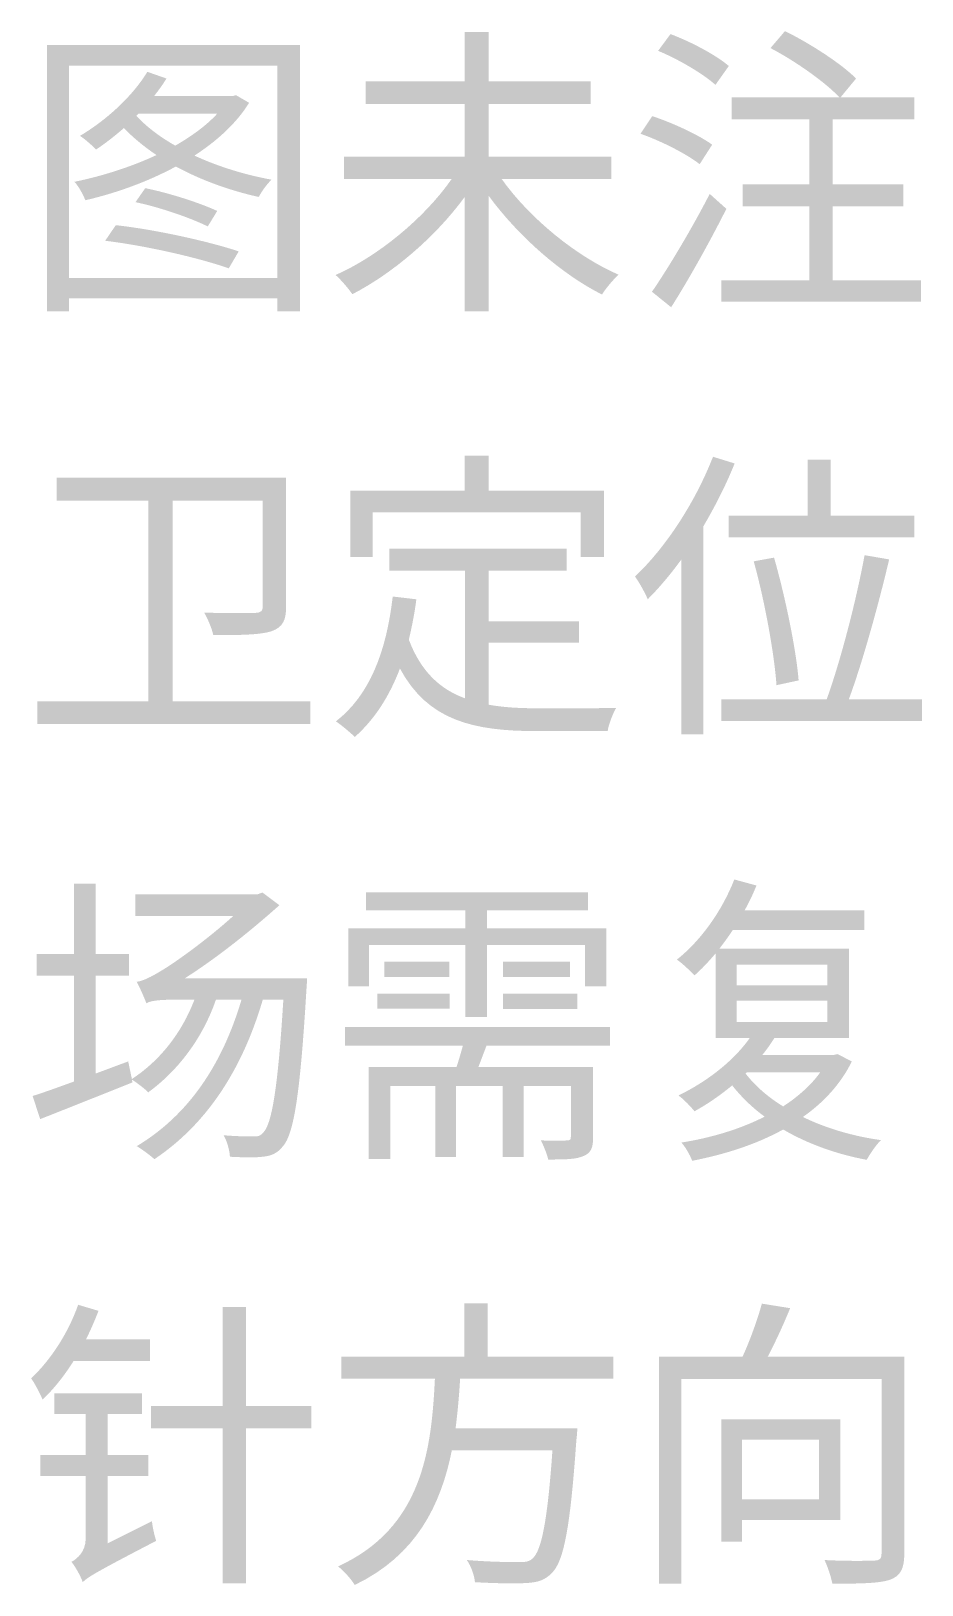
# Model space of a CAD drawing. Header units: millimetres. Extents: x -4600 to 229000, y -4300 to 19460.
# Drawn here: x 18878 to 19718, y 8971 to 10436 of the extents above; entities that cross this region are included whole.
import ezdxf

# ---------------------------------------------------------------- set-up
doc = ezdxf.new("R2010")
doc.units = ezdxf.units.MM
doc.header["$LTSCALE"] = 100
doc.layers.add('A-NOTE', color=7, linetype='Continuous', lineweight=18)

# ---------------------------------------------------------------- blocks, each defined once
blk = doc.blocks.new('A01_SHEET')
at = {"layer": 'A-NOTE'}
h = blk.add_hatch(color=256, dxfattribs=at)
edge = h.paths.add_edge_path()
edge.add_line((19286.7, 10435.4), (19286.7, 10388.7))
edge.add_line((19286.7, 10388.7), (19193.3, 10388.7))
edge.add_line((19193.3, 10388.7), (19193.3, 10367.5))
edge.add_line((19193.3, 10367.5), (19286.7, 10367.5))
edge.add_line((19286.7, 10367.5), (19286.7, 10317.9))
edge.add_line((19286.7, 10317.9), (19172.9, 10317.9))
edge.add_line((19172.9, 10317.9), (19172.9, 10296.7))
edge.add_line((19172.9, 10296.7), (19274.4, 10296.7))
edge.add_spline(control_points=[(19274.4, 10296.7), (19248.6, 10259.7), (19205, 10223.9), (19164.9, 10206.2)], knot_values=[0, 0, 0, 0, 1, 1, 1, 1], degree=3, periodic=0)
edge.add_spline(control_points=[(19164.9, 10206.2), (19169.8, 10201.9), (19176.9, 10193.6), (19180.7, 10188.1)], knot_values=[0, 0, 0, 0, 1, 1, 1, 1], degree=3, periodic=0)
edge.add_spline(control_points=[(19180.7, 10188.1), (19218.5, 10207.6), (19258.9, 10241.7), (19286.7, 10279.8)], knot_values=[0, 0, 0, 0, 1, 1, 1, 1], degree=3, periodic=0)
edge.add_line((19286.7, 10279.8), (19286.7, 10172.1))
edge.add_line((19286.7, 10172.1), (19309.3, 10172.1))
edge.add_line((19309.3, 10172.1), (19309.3, 10280.9))
edge.add_spline(control_points=[(19309.3, 10280.9), (19337.4, 10242.6), (19378.1, 10207), (19416.2, 10187.8)], knot_values=[0, 0, 0, 0, 1, 1, 1, 1], degree=3, periodic=0)
edge.add_spline(control_points=[(19416.2, 10187.8), (19419.9, 10193.6), (19427.1, 10202.2), (19431.9, 10206.5)], knot_values=[0, 0, 0, 0, 1, 1, 1, 1], degree=3, periodic=0)
edge.add_spline(control_points=[(19431.9, 10206.5), (19391.8, 10223.9), (19348, 10259.7), (19321.6, 10296.7)], knot_values=[0, 0, 0, 0, 1, 1, 1, 1], degree=3, periodic=0)
edge.add_line((19321.6, 10296.7), (19425, 10296.7))
edge.add_line((19425, 10296.7), (19425, 10317.9))
edge.add_line((19425, 10317.9), (19309.3, 10317.9))
edge.add_line((19309.3, 10317.9), (19309.3, 10367.5))
edge.add_line((19309.3, 10367.5), (19405.6, 10367.5))
edge.add_line((19405.6, 10367.5), (19405.6, 10388.7))
edge.add_line((19405.6, 10388.7), (19309.3, 10388.7))
edge.add_line((19309.3, 10388.7), (19309.3, 10435.4))
edge.add_line((19309.3, 10435.4), (19286.7, 10435.4))
h = blk.add_hatch(color=256, dxfattribs=at)
edge = h.paths.add_edge_path()
edge.add_spline(control_points=[(19469.2, 10417.6), (19488.6, 10409.6), (19511.9, 10395.8), (19523.3, 10385.5)], knot_values=[0, 0, 0, 0, 1, 1, 1, 1], degree=3, periodic=0)
edge.add_line((19523.3, 10385.5), (19535.9, 10403.3))
edge.add_spline(control_points=[(19535.9, 10403.3), (19523.9, 10413.6), (19500.1, 10426.2), (19480.9, 10433.4)], knot_values=[0, 0, 0, 0, 1, 1, 1, 1], degree=3, periodic=0)
edge.add_line((19480.9, 10433.4), (19469.2, 10417.6))
h = blk.add_hatch(color=256, dxfattribs=at)
edge = h.paths.add_edge_path()
edge.add_line((19538.5, 10373.8), (19538.5, 10353.1))
edge.add_line((19538.5, 10353.1), (19611.8, 10353.1))
edge.add_line((19611.8, 10353.1), (19611.8, 10291.8))
edge.add_line((19611.8, 10291.8), (19549.1, 10291.8))
edge.add_line((19549.1, 10291.8), (19549.1, 10270.9))
edge.add_line((19549.1, 10270.9), (19611.8, 10270.9))
edge.add_line((19611.8, 10270.9), (19611.8, 10201.3))
edge.add_line((19611.8, 10201.3), (19528.8, 10201.3))
edge.add_line((19528.8, 10201.3), (19528.8, 10181))
edge.add_line((19528.8, 10181), (19717.3, 10181))
edge.add_line((19717.3, 10181), (19717.3, 10201.3))
edge.add_line((19717.3, 10201.3), (19633.9, 10201.3))
edge.add_line((19633.9, 10201.3), (19633.9, 10270.9))
edge.add_line((19633.9, 10270.9), (19700.7, 10270.9))
edge.add_line((19700.7, 10270.9), (19700.7, 10291.8))
edge.add_line((19700.7, 10291.8), (19633.9, 10291.8))
edge.add_line((19633.9, 10291.8), (19633.9, 10353.1))
edge.add_line((19633.9, 10353.1), (19711, 10353.1))
edge.add_line((19711, 10353.1), (19711, 10373.8))
edge.add_line((19711, 10373.8), (19641.4, 10373.8))
edge.add_line((19641.4, 10373.8), (19656, 10391.5))
edge.add_spline(control_points=[(19656, 10391.5), (19641.9, 10405.6), (19612.7, 10424.5), (19588.9, 10436.2)], knot_values=[0, 0, 0, 0, 1, 1, 1, 1], degree=3, periodic=0)
edge.add_line((19588.9, 10436.2), (19575.2, 10420.2))
edge.add_spline(control_points=[(19575.2, 10420.2), (19598.7, 10407.9), (19626.5, 10388.4), (19640.2, 10373.8)], knot_values=[0, 0, 0, 0, 1, 1, 1, 1], degree=3, periodic=0)
edge.add_line((19640.2, 10373.8), (19538.5, 10373.8))
h = blk.add_hatch(color=256, dxfattribs=at)
h.paths.add_polyline_path([(18892.7, 10423), (18892.7, 10172.1), (18913.4, 10172.1), (18913.4, 10184.1), (19109.9, 10184.1), (19109.9, 10172.1), (19131.4, 10172.1), (19131.4, 10423), (18892.7, 10423)])
h.paths.add_polyline_path([(18913.4, 10203.3), (18913.4, 10403.6), (19109.9, 10403.6), (19109.9, 10203.3), (18913.4, 10203.3)], flags=0)
edge = h.paths.add_edge_path(flags=0)
edge.add_spline(control_points=[(18987.3, 10397.8), (18973, 10374.3), (18948.3, 10352), (18923.7, 10337.4)], knot_values=[0, 0, 0, 0, 1, 1, 1, 1], degree=3, periodic=0)
edge.add_spline(control_points=[(18923.7, 10337.4), (18928.3, 10334.5), (18935.7, 10327.9), (18938.9, 10324.5)], knot_values=[0, 0, 0, 0, 1, 1, 1, 1], degree=3, periodic=0)
edge.add_spline(control_points=[(18938.9, 10324.5), (18947.5, 10330.2), (18956.3, 10337.1), (18965.2, 10344.8)], knot_values=[0, 0, 0, 0, 1, 1, 1, 1], degree=3, periodic=0)
edge.add_spline(control_points=[(18965.2, 10344.8), (18973.8, 10335.7), (18984.4, 10327.1), (18995.9, 10319.3)], knot_values=[0, 0, 0, 0, 1, 1, 1, 1], degree=3, periodic=0)
edge.add_spline(control_points=[(18995.9, 10319.3), (18971.5, 10307.9), (18944, 10299.3), (18918.5, 10294.1)], knot_values=[0, 0, 0, 0, 1, 1, 1, 1], degree=3, periodic=0)
edge.add_spline(control_points=[(18918.5, 10294.1), (18922.3, 10290.1), (18926.8, 10281.8), (18928.8, 10276.7)], knot_values=[0, 0, 0, 0, 1, 1, 1, 1], degree=3, periodic=0)
edge.add_spline(control_points=[(18928.8, 10276.7), (18956.9, 10283.2), (18987, 10293.8), (19014.2, 10308.5)], knot_values=[0, 0, 0, 0, 1, 1, 1, 1], degree=3, periodic=0)
edge.add_spline(control_points=[(19014.2, 10308.5), (19038, 10295.6), (19065.2, 10285.8), (19092.4, 10279.8)], knot_values=[0, 0, 0, 0, 1, 1, 1, 1], degree=3, periodic=0)
edge.add_spline(control_points=[(19092.4, 10279.8), (19095, 10285), (19100.5, 10292.4), (19104.5, 10296.1)], knot_values=[0, 0, 0, 0, 1, 1, 1, 1], degree=3, periodic=0)
edge.add_spline(control_points=[(19104.5, 10296.1), (19079.2, 10300.7), (19054, 10308.5), (19031.7, 10318.8)], knot_values=[0, 0, 0, 0, 1, 1, 1, 1], degree=3, periodic=0)
edge.add_spline(control_points=[(19031.7, 10318.8), (19053.2, 10332.8), (19071.2, 10349.1), (19083.3, 10368.6)], knot_values=[0, 0, 0, 0, 1, 1, 1, 1], degree=3, periodic=0)
edge.add_line((19083.3, 10368.6), (19070.9, 10375.8))
edge.add_line((19070.9, 10375.8), (19067.8, 10374.9))
edge.add_line((19067.8, 10374.9), (18993.6, 10374.9))
edge.add_spline(control_points=[(18993.6, 10374.9), (18997.9, 10380.4), (19001.9, 10385.8), (19005.3, 10391.5)], knot_values=[0, 0, 0, 0, 1, 1, 1, 1], degree=3, periodic=0)
edge.add_line((19005.3, 10391.5), (18987.3, 10397.8))
edge = h.paths.add_edge_path(flags=0)
edge.add_line((18977, 10356.3), (18979, 10358.3))
edge.add_line((18979, 10358.3), (19053.2, 10358.3))
edge.add_spline(control_points=[(19053.2, 10358.3), (19042.9, 10347.1), (19029.1, 10337.1), (19013.6, 10328.2)], knot_values=[0, 0, 0, 0, 1, 1, 1, 1], degree=3, periodic=0)
edge.add_spline(control_points=[(19013.6, 10328.2), (18999, 10336.5), (18986.4, 10346), (18977, 10356.3)], knot_values=[0, 0, 0, 0, 1, 1, 1, 1], degree=3, periodic=0)
edge = h.paths.add_edge_path(flags=0)
edge.add_spline(control_points=[(18947.5, 10238.5), (18987, 10233.7), (19036.6, 10222.2), (19064.1, 10212.5)], knot_values=[0, 0, 0, 0, 1, 1, 1, 1], degree=3, periodic=0)
edge.add_line((19064.1, 10212.5), (19073.5, 10228.5))
edge.add_spline(control_points=[(19073.5, 10228.5), (19045.7, 10237.7), (18996.2, 10248.9), (18957.5, 10253.2)], knot_values=[0, 0, 0, 0, 1, 1, 1, 1], degree=3, periodic=0)
edge.add_line((18957.5, 10253.2), (18947.5, 10238.5))
edge = h.paths.add_edge_path(flags=0)
edge.add_spline(control_points=[(18976.1, 10274.9), (18999, 10270.1), (19028.3, 10260), (19044.3, 10252)], knot_values=[0, 0, 0, 0, 1, 1, 1, 1], degree=3, periodic=0)
edge.add_line((19044.3, 10252), (19053.2, 10266.6))
edge.add_spline(control_points=[(19053.2, 10266.6), (19037.1, 10274.1), (19008.2, 10283.5), (18985.3, 10288.1)], knot_values=[0, 0, 0, 0, 1, 1, 1, 1], degree=3, periodic=0)
edge.add_line((18985.3, 10288.1), (18976.1, 10274.9))
h = blk.add_hatch(color=256, dxfattribs=at)
edge = h.paths.add_edge_path()
edge.add_spline(control_points=[(19452.6, 10339.4), (19472.3, 10332.5), (19496.4, 10320.2), (19508.4, 10310.7)], knot_values=[0, 0, 0, 0, 1, 1, 1, 1], degree=3, periodic=0)
edge.add_line((19508.4, 10310.7), (19520.2, 10329.1))
edge.add_spline(control_points=[(19520.2, 10329.1), (19507.8, 10338.2), (19482.9, 10349.7), (19463.7, 10356)], knot_values=[0, 0, 0, 0, 1, 1, 1, 1], degree=3, periodic=0)
edge.add_line((19463.7, 10356), (19452.6, 10339.4))
h = blk.add_hatch(color=256, dxfattribs=at)
edge = h.paths.add_edge_path()
edge.add_line((19463.4, 10190.4), (19481.5, 10175.8))
edge.add_spline(control_points=[(19481.5, 10175.8), (19498.4, 10202.4), (19518.4, 10238.3), (19533.6, 10268.6)], knot_values=[0, 0, 0, 0, 1, 1, 1, 1], degree=3, periodic=0)
edge.add_line((19533.6, 10268.6), (19517.9, 10282.7))
edge.add_spline(control_points=[(19517.9, 10282.7), (19501.3, 10250.3), (19478.6, 10212.5), (19463.4, 10190.4)], knot_values=[0, 0, 0, 0, 1, 1, 1, 1], degree=3, periodic=0)
for points in [[(19178.7, 10002.7), (19178.7, 9940.3), (19199.9, 9940.3), (19199.9, 9982.4), (19396.1, 9982.4), (19396.1, 9940.3), (19418.2, 9940.3), (19418.2, 10002.7), (19309.3, 10002.7), (19309.3, 10035.7), (19286.7, 10035.7), (19286.7, 10002.7), (19178.7, 10002.7)], [(19535.9, 9979.2), (19535.9, 9958.9), (19711, 9958.9), (19711, 9979.2), (19631.9, 9979.2), (19631.9, 10032.2), (19610.4, 10032.2), (19610.4, 9979.2), (19535.9, 9979.2)], [(19058.3, 9233.1), (19058.3, 9139.7), (18990.7, 9139.7), (18990.7, 9118.5), (19058.3, 9118.5), (19058.3, 8972.4), (19080.4, 8972.4), (19080.4, 9118.5), (19142, 9118.5), (19142, 9139.7), (19080.4, 9139.7), (19080.4, 9233.1), (19058.3, 9233.1)]]:
    blk.add_hatch(color=256, dxfattribs=at).paths.add_polyline_path(points)
h = blk.add_hatch(color=256, dxfattribs=at)
edge = h.paths.add_edge_path()
edge.add_spline(control_points=[(19521, 10034.8), (19504.1, 9991.5), (19476.3, 9949.1), (19447.4, 9921.9)], knot_values=[0, 0, 0, 0, 1, 1, 1, 1], degree=3, periodic=0)
edge.add_spline(control_points=[(19447.4, 9921.9), (19451.1, 9916.8), (19457.4, 9905.6), (19459.4, 9900.4)], knot_values=[0, 0, 0, 0, 1, 1, 1, 1], degree=3, periodic=0)
edge.add_spline(control_points=[(19459.4, 9900.4), (19470.3, 9911.3), (19480.9, 9923.9), (19491.2, 9938)], knot_values=[0, 0, 0, 0, 1, 1, 1, 1], degree=3, periodic=0)
edge.add_line((19491.2, 9938), (19491.2, 9772.9))
edge.add_line((19491.2, 9772.9), (19511.9, 9772.9))
edge.add_line((19511.9, 9772.9), (19511.9, 9969.2))
edge.add_spline(control_points=[(19511.9, 9969.2), (19523, 9988.1), (19533.3, 10008.2), (19541.4, 10028.5)], knot_values=[0, 0, 0, 0, 1, 1, 1, 1], degree=3, periodic=0)
edge.add_line((19541.4, 10028.5), (19521, 10034.8))
h = blk.add_hatch(color=256, dxfattribs=at)
edge = h.paths.add_edge_path()
edge.add_line((18901.6, 10015), (18901.6, 9993.3))
edge.add_line((18901.6, 9993.3), (18988.1, 9993.3))
edge.add_line((18988.1, 9993.3), (18988.1, 9804.2))
edge.add_line((18988.1, 9804.2), (18883.6, 9804.2))
edge.add_line((18883.6, 9804.2), (18883.6, 9782.7))
edge.add_line((18883.6, 9782.7), (19141.1, 9782.7))
edge.add_line((19141.1, 9782.7), (19141.1, 9804.2))
edge.add_line((19141.1, 9804.2), (19011.1, 9804.2))
edge.add_line((19011.1, 9804.2), (19011.1, 9993.3))
edge.add_line((19011.1, 9993.3), (19096.2, 9993.3))
edge.add_line((19096.2, 9993.3), (19096.2, 9893.8))
edge.add_spline(control_points=[(19096.2, 9893.8), (19096.2, 9889.3), (19094.7, 9887.8), (19089, 9887.5), (19083, 9887.3), (19062.9, 9887.3), (19040.9, 9887.8)], knot_values=[0, 0, 0, 0, 1, 1, 1, 2, 2, 2, 2], degree=3, periodic=0)
edge.add_spline(control_points=[(19040.9, 9887.8), (19044.3, 9882.1), (19048.3, 9872.6), (19049.5, 9866.6)], knot_values=[0, 0, 0, 0, 1, 1, 1, 1], degree=3, periodic=0)
edge.add_spline(control_points=[(19049.5, 9866.6), (19075.8, 9866.6), (19093.9, 9866.9), (19104.5, 9870.3)], knot_values=[0, 0, 0, 0, 1, 1, 1, 1], degree=3, periodic=0)
edge.add_spline(control_points=[(19104.5, 9870.3), (19115.1, 9874.1), (19118.2, 9880.7), (19118.2, 9893.3)], knot_values=[0, 0, 0, 0, 1, 1, 1, 1], degree=3, periodic=0)
edge.add_line((19118.2, 9893.3), (19118.2, 10015))
edge.add_line((19118.2, 10015), (18901.6, 10015))
h = blk.add_hatch(color=256, dxfattribs=at)
edge = h.paths.add_edge_path()
edge.add_spline(control_points=[(19218.8, 9903), (19212.8, 9850.9), (19197, 9809.9), (19165.2, 9785.3)], knot_values=[0, 0, 0, 0, 1, 1, 1, 1], degree=3, periodic=0)
edge.add_spline(control_points=[(19165.2, 9785.3), (19170.4, 9781.8), (19179.2, 9774.4), (19183, 9770.6)], knot_values=[0, 0, 0, 0, 1, 1, 1, 1], degree=3, periodic=0)
edge.add_spline(control_points=[(19183, 9770.6), (19201.6, 9787), (19215.6, 9808.8), (19225.6, 9835.1)], knot_values=[0, 0, 0, 0, 1, 1, 1, 1], degree=3, periodic=0)
edge.add_spline(control_points=[(19225.6, 9835.1), (19252, 9786.1), (19294.7, 9776.1), (19354.6, 9776.1)], knot_values=[0, 0, 0, 0, 1, 1, 1, 1], degree=3, periodic=0)
edge.add_line((19354.6, 9776.1), (19421.6, 9776.1))
edge.add_spline(control_points=[(19421.6, 9776.1), (19422.5, 9782.4), (19426.5, 9792.7), (19429.6, 9797.9)], knot_values=[0, 0, 0, 0, 1, 1, 1, 1], degree=3, periodic=0)
edge.add_spline(control_points=[(19429.6, 9797.9), (19415.6, 9797.6), (19366.3, 9797.6), (19355.7, 9797.6), (19339.1, 9797.6), (19323.3, 9798.4), (19309.3, 9801)], knot_values=[0, 0, 0, 0, 1, 1, 1, 2, 2, 2, 2], degree=3, periodic=0)
edge.add_line((19309.3, 9801), (19309.3, 9859.5))
edge.add_line((19309.3, 9859.5), (19394.7, 9859.5))
edge.add_line((19394.7, 9859.5), (19394.7, 9879.5))
edge.add_line((19394.7, 9879.5), (19309.3, 9879.5))
edge.add_line((19309.3, 9879.5), (19309.3, 9927.4))
edge.add_line((19309.3, 9927.4), (19382.9, 9927.4))
edge.add_line((19382.9, 9927.4), (19382.9, 9948))
edge.add_line((19382.9, 9948), (19215.6, 9948))
edge.add_line((19215.6, 9948), (19215.6, 9927.4))
edge.add_line((19215.6, 9927.4), (19287, 9927.4))
edge.add_line((19287, 9927.4), (19287, 9807))
edge.add_spline(control_points=[(19287, 9807), (19263.5, 9815.6), (19245.4, 9832.2), (19234, 9862.3)], knot_values=[0, 0, 0, 0, 1, 1, 1, 1], degree=3, periodic=0)
edge.add_spline(control_points=[(19234, 9862.3), (19236.8, 9874.1), (19239.4, 9887), (19241.1, 9900.4)], knot_values=[0, 0, 0, 0, 1, 1, 1, 1], degree=3, periodic=0)
edge.add_line((19241.1, 9900.4), (19218.8, 9903))
h = blk.add_hatch(color=256, dxfattribs=at)
edge = h.paths.add_edge_path()
edge.add_line((19528.8, 9805.9), (19528.8, 9785.5))
edge.add_line((19528.8, 9785.5), (19718.1, 9785.5))
edge.add_line((19718.1, 9785.5), (19718.1, 9805.9))
edge.add_line((19718.1, 9805.9), (19649.1, 9805.9))
edge.add_spline(control_points=[(19649.1, 9805.9), (19662.3, 9841.7), (19677.2, 9895.6), (19687.2, 9938)], knot_values=[0, 0, 0, 0, 1, 1, 1, 1], degree=3, periodic=0)
edge.add_line((19687.2, 9938), (19664, 9942))
edge.add_spline(control_points=[(19664, 9942), (19656.5, 9900.7), (19641.4, 9842.3), (19628.2, 9805.9)], knot_values=[0, 0, 0, 0, 1, 1, 1, 1], degree=3, periodic=0)
edge.add_line((19628.2, 9805.9), (19528.8, 9805.9))
edge = h.paths.add_edge_path(flags=0)
edge.add_spline(control_points=[(19559.4, 9936.2), (19570, 9898.1), (19578.9, 9848.3), (19580.9, 9819.4)], knot_values=[0, 0, 0, 0, 1, 1, 1, 1], degree=3, periodic=0)
edge.add_line((19580.9, 9819.4), (19601.8, 9823.9))
edge.add_spline(control_points=[(19601.8, 9823.9), (19599.5, 9852.3), (19589.5, 9901.6), (19578.6, 9939.7)], knot_values=[0, 0, 0, 0, 1, 1, 1, 1], degree=3, periodic=0)
edge.add_line((19578.6, 9939.7), (19559.4, 9936.2))
h = blk.add_hatch(color=256, dxfattribs=at)
edge = h.paths.add_edge_path()
edge.add_spline(control_points=[(18986.4, 9519.3), (18989, 9521.6), (18998.2, 9522.8), (19011.4, 9522.8)], knot_values=[0, 0, 0, 0, 1, 1, 1, 1], degree=3, periodic=0)
edge.add_line((19011.4, 9522.8), (19031.7, 9522.8))
edge.add_spline(control_points=[(19031.7, 9522.8), (19019.7, 9491.3), (18999, 9465.2), (18972.7, 9448)], knot_values=[0, 0, 0, 0, 1, 1, 1, 1], degree=3, periodic=0)
edge.add_line((18972.7, 9448), (18969.2, 9464.6))
edge.add_line((18969.2, 9464.6), (18938.6, 9453.2))
edge.add_line((18938.6, 9453.2), (18938.6, 9545.4))
edge.add_line((18938.6, 9545.4), (18970.1, 9545.4))
edge.add_line((18970.1, 9545.4), (18970.1, 9565.8))
edge.add_line((18970.1, 9565.8), (18938.6, 9565.8))
edge.add_line((18938.6, 9565.8), (18938.6, 9632.2))
edge.add_line((18938.6, 9632.2), (18918.2, 9632.2))
edge.add_line((18918.2, 9632.2), (18918.2, 9565.8))
edge.add_line((18918.2, 9565.8), (18883, 9565.8))
edge.add_line((18883, 9565.8), (18883, 9545.4))
edge.add_line((18883, 9545.4), (18918.2, 9545.4))
edge.add_line((18918.2, 9545.4), (18918.2, 9445.7))
edge.add_spline(control_points=[(18918.2, 9445.7), (18903.3, 9440.3), (18889.9, 9435.4), (18879, 9432)], knot_values=[0, 0, 0, 0, 1, 1, 1, 1], degree=3, periodic=0)
edge.add_line((18879, 9432), (18886.2, 9410.2))
edge.add_spline(control_points=[(18886.2, 9410.2), (18910.8, 9419.9), (18943.2, 9432.8), (18973.2, 9444.8)], knot_values=[0, 0, 0, 0, 1, 1, 1, 1], degree=3, periodic=0)
edge.add_line((18973.2, 9444.8), (18972.7, 9447.4))
edge.add_spline(control_points=[(18972.7, 9447.4), (18977.3, 9444.6), (18985, 9438.8), (18988.1, 9435.4)], knot_values=[0, 0, 0, 0, 1, 1, 1, 1], degree=3, periodic=0)
edge.add_spline(control_points=[(18988.1, 9435.4), (19015.6, 9455.5), (19039.1, 9485.5), (19052, 9522.8)], knot_values=[0, 0, 0, 0, 1, 1, 1, 1], degree=3, periodic=0)
edge.add_line((19052, 9522.8), (19076.1, 9522.8))
edge.add_spline(control_points=[(19076.1, 9522.8), (19058, 9461.5), (19026, 9413.9), (18977.3, 9384.7)], knot_values=[0, 0, 0, 0, 1, 1, 1, 1], degree=3, periodic=0)
edge.add_spline(control_points=[(18977.3, 9384.7), (18982.1, 9381.8), (18990.4, 9375.8), (18993.9, 9372.4)], knot_values=[0, 0, 0, 0, 1, 1, 1, 1], degree=3, periodic=0)
edge.add_spline(control_points=[(18993.9, 9372.4), (19042.3, 9404.7), (19076.4, 9455.5), (19096.2, 9522.8)], knot_values=[0, 0, 0, 0, 1, 1, 1, 1], degree=3, periodic=0)
edge.add_line((19096.2, 9522.8), (19115.6, 9522.8))
edge.add_spline(control_points=[(19115.6, 9522.8), (19110.5, 9438.5), (19104.5, 9405.9), (19097, 9397.9)], knot_values=[0, 0, 0, 0, 1, 1, 1, 1], degree=3, periodic=0)
edge.add_spline(control_points=[(19097, 9397.9), (19094.1, 9394.4), (19091.6, 9393.6), (19087, 9393.9)], knot_values=[0, 0, 0, 0, 1, 1, 1, 1], degree=3, periodic=0)
edge.add_spline(control_points=[(19087, 9393.9), (19081.8, 9393.9), (19070.9, 9393.9), (19059.2, 9395)], knot_values=[0, 0, 0, 0, 1, 1, 1, 1], degree=3, periodic=0)
edge.add_spline(control_points=[(19059.2, 9395), (19062.6, 9389.3), (19064.9, 9380.7), (19065.2, 9374.7)], knot_values=[0, 0, 0, 0, 1, 1, 1, 1], degree=3, periodic=0)
edge.add_spline(control_points=[(19065.2, 9374.7), (19077.2, 9374.1), (19089, 9373.8), (19095.9, 9374.7)], knot_values=[0, 0, 0, 0, 1, 1, 1, 1], degree=3, periodic=0)
edge.add_spline(control_points=[(19095.9, 9374.7), (19104.2, 9375.5), (19109.9, 9377.8), (19115.3, 9384.7)], knot_values=[0, 0, 0, 0, 1, 1, 1, 1], degree=3, periodic=0)
edge.add_spline(control_points=[(19115.3, 9384.7), (19125.4, 9396.4), (19131.4, 9432), (19137.4, 9532.5)], knot_values=[0, 0, 0, 0, 1, 1, 1, 1], degree=3, periodic=0)
edge.add_spline(control_points=[(19137.4, 9532.5), (19137.7, 9535.7), (19138, 9543.1), (19138, 9543.1)], knot_values=[0, 0, 0, 0, 1, 1, 1, 1], degree=3, periodic=0)
edge.add_line((19138, 9543.1), (19022.8, 9543.1))
edge.add_spline(control_points=[(19022.8, 9543.1), (19051.2, 9561.2), (19081.3, 9584.7), (19111.9, 9611.9)], knot_values=[0, 0, 0, 0, 1, 1, 1, 1], degree=3, periodic=0)
edge.add_line((19111.9, 9611.9), (19095.9, 9623.9))
edge.add_line((19095.9, 9623.9), (19091.3, 9622.2))
edge.add_line((19091.3, 9622.2), (18976.1, 9622.2))
edge.add_line((18976.1, 9622.2), (18976.1, 9601.8))
edge.add_line((18976.1, 9601.8), (19068.4, 9601.8))
edge.add_spline(control_points=[(19068.4, 9601.8), (19043.4, 9579.2), (19015.6, 9559.7), (19006.2, 9553.7), (18995, 9546.6), (18984.4, 9540.5), (18977.3, 9539.7)], knot_values=[0, 0, 0, 0, 1, 1, 1, 2, 2, 2, 2], degree=3, periodic=0)
edge.add_spline(control_points=[(18977.3, 9539.7), (18980.1, 9534.2), (18984.7, 9524.2), (18986.4, 9519.3)], knot_values=[0, 0, 0, 0, 1, 1, 1, 1], degree=3, periodic=0)
h = blk.add_hatch(color=256, dxfattribs=at)
edge = h.paths.add_edge_path()
edge.add_spline(control_points=[(19541.1, 9636.2), (19529.6, 9606.7), (19509.6, 9578.6), (19486.9, 9560.6)], knot_values=[0, 0, 0, 0, 1, 1, 1, 1], degree=3, periodic=0)
edge.add_spline(control_points=[(19486.9, 9560.6), (19491.8, 9557.4), (19500.1, 9549.4), (19503.5, 9545.7)], knot_values=[0, 0, 0, 0, 1, 1, 1, 1], degree=3, periodic=0)
edge.add_spline(control_points=[(19503.5, 9545.7), (19510.4, 9551.7), (19517, 9558.9), (19523.6, 9566.6)], knot_values=[0, 0, 0, 0, 1, 1, 1, 1], degree=3, periodic=0)
edge.add_line((19523.6, 9566.6), (19523.6, 9486.7))
edge.add_line((19523.6, 9486.7), (19555.7, 9486.7))
edge.add_spline(control_points=[(19555.7, 9486.7), (19539.9, 9464.3), (19514.4, 9445.1), (19488.4, 9432.5)], knot_values=[0, 0, 0, 0, 1, 1, 1, 1], degree=3, periodic=0)
edge.add_spline(control_points=[(19488.4, 9432.5), (19493.2, 9429.1), (19500.4, 9421.6), (19503.5, 9417.6)], knot_values=[0, 0, 0, 0, 1, 1, 1, 1], degree=3, periodic=0)
edge.add_spline(control_points=[(19503.5, 9417.6), (19515.6, 9424.2), (19527.6, 9432.5), (19539.1, 9442)], knot_values=[0, 0, 0, 0, 1, 1, 1, 1], degree=3, periodic=0)
edge.add_spline(control_points=[(19539.1, 9442), (19547.7, 9431.1), (19558, 9421.1), (19569.7, 9412.5)], knot_values=[0, 0, 0, 0, 1, 1, 1, 1], degree=3, periodic=0)
edge.add_spline(control_points=[(19569.7, 9412.5), (19545.9, 9400.4), (19518.4, 9392.4), (19491.2, 9388.1)], knot_values=[0, 0, 0, 0, 1, 1, 1, 1], degree=3, periodic=0)
edge.add_spline(control_points=[(19491.2, 9388.1), (19495, 9383.8), (19499.5, 9376.1), (19501.3, 9370.9)], knot_values=[0, 0, 0, 0, 1, 1, 1, 1], degree=3, periodic=0)
edge.add_spline(control_points=[(19501.3, 9370.9), (19531.3, 9376.7), (19561.4, 9386.1), (19587.2, 9400.4)], knot_values=[0, 0, 0, 0, 1, 1, 1, 1], degree=3, periodic=0)
edge.add_spline(control_points=[(19587.2, 9400.4), (19610.1, 9387), (19637.1, 9377.2), (19666, 9371.8)], knot_values=[0, 0, 0, 0, 1, 1, 1, 1], degree=3, periodic=0)
edge.add_spline(control_points=[(19666, 9371.8), (19669.1, 9377.2), (19674.6, 9385.8), (19679.5, 9390.4)], knot_values=[0, 0, 0, 0, 1, 1, 1, 1], degree=3, periodic=0)
edge.add_spline(control_points=[(19679.5, 9390.4), (19652.8, 9394.1), (19627.6, 9401.6), (19605.8, 9412.2)], knot_values=[0, 0, 0, 0, 1, 1, 1, 1], degree=3, periodic=0)
edge.add_spline(control_points=[(19605.8, 9412.2), (19625.3, 9425.9), (19641.4, 9443.1), (19652, 9464.6)], knot_values=[0, 0, 0, 0, 1, 1, 1, 1], degree=3, periodic=0)
edge.add_line((19652, 9464.6), (19638.5, 9471.5))
edge.add_line((19638.5, 9471.5), (19634.5, 9470.6))
edge.add_line((19634.5, 9470.6), (19567.4, 9470.6))
edge.add_spline(control_points=[(19567.4, 9470.6), (19571.7, 9475.8), (19575.5, 9481.2), (19578.9, 9486.7)], knot_values=[0, 0, 0, 0, 1, 1, 1, 1], degree=3, periodic=0)
edge.add_line((19578.9, 9486.7), (19649.4, 9486.7))
edge.add_line((19649.4, 9486.7), (19649.4, 9570.9))
edge.add_line((19649.4, 9570.9), (19527, 9570.9))
edge.add_spline(control_points=[(19527, 9570.9), (19531.3, 9576.4), (19535.6, 9582.4), (19539.6, 9588.4)], knot_values=[0, 0, 0, 0, 1, 1, 1, 1], degree=3, periodic=0)
edge.add_line((19539.6, 9588.4), (19663.7, 9588.4))
edge.add_line((19663.7, 9588.4), (19663.7, 9607))
edge.add_line((19663.7, 9607), (19550.8, 9607))
edge.add_spline(control_points=[(19550.8, 9607), (19555.1, 9614.7), (19558.8, 9622.5), (19562, 9630.5)], knot_values=[0, 0, 0, 0, 1, 1, 1, 1], degree=3, periodic=0)
edge.add_line((19562, 9630.5), (19541.1, 9636.2))
edge = h.paths.add_edge_path(flags=0)
edge.add_line((19551.7, 9453.2), (19552.8, 9454.3))
edge.add_line((19552.8, 9454.3), (19622.2, 9454.3))
edge.add_spline(control_points=[(19622.2, 9454.3), (19613.3, 9442), (19601.2, 9431.4), (19587.2, 9422.2)], knot_values=[0, 0, 0, 0, 1, 1, 1, 1], degree=3, periodic=0)
edge.add_spline(control_points=[(19587.2, 9422.2), (19572.6, 9431.1), (19560.6, 9441.7), (19551.7, 9453.2)], knot_values=[0, 0, 0, 0, 1, 1, 1, 1], degree=3, periodic=0)
h.paths.add_polyline_path([(19543.4, 9521.9), (19629, 9521.9), (19629, 9501.9), (19543.4, 9501.9), (19543.4, 9521.9)], flags=0)
h.paths.add_polyline_path([(19543.4, 9555.7), (19629, 9555.7), (19629, 9536.2), (19543.4, 9536.2), (19543.4, 9555.7)], flags=0)
h = blk.add_hatch(color=256, dxfattribs=at)
h.paths.add_polyline_path([(19176.9, 9590.1), (19176.9, 9535.4), (19196.4, 9535.4), (19196.4, 9574.3), (19287.2, 9574.3), (19287.2, 9506.4), (19307.9, 9506.4), (19307.9, 9574.3), (19400.1, 9574.3), (19400.1, 9535.4), (19420.2, 9535.4), (19420.2, 9590.1), (19307.9, 9590.1), (19307.9, 9607), (19403, 9607), (19403, 9624.2), (19193.6, 9624.2), (19193.6, 9607), (19287.2, 9607), (19287.2, 9590.1), (19176.9, 9590.1)])
h.paths.add_polyline_path([(19322.8, 9528.5), (19322.8, 9513.9), (19393, 9513.9), (19393, 9528.5), (19322.8, 9528.5)], flags=0)
h.paths.add_polyline_path([(19204.4, 9528.5), (19204.4, 9514.2), (19272.6, 9514.2), (19272.6, 9528.5), (19204.4, 9528.5)], flags=0)
h.paths.add_polyline_path([(19322.8, 9558.6), (19322.8, 9544.3), (19386.1, 9544.3), (19386.1, 9558.6), (19322.8, 9558.6)], flags=0)
h.paths.add_polyline_path([(19210.8, 9558.6), (19210.8, 9544.3), (19272.3, 9544.3), (19272.3, 9558.6), (19210.8, 9558.6)], flags=0)
h = blk.add_hatch(color=256, dxfattribs=at)
edge = h.paths.add_edge_path()
edge.add_line((19196.1, 9459.2), (19196.1, 9372.7))
edge.add_line((19196.1, 9372.7), (19216.5, 9372.7))
edge.add_line((19216.5, 9372.7), (19216.5, 9441.4))
edge.add_line((19216.5, 9441.4), (19258.9, 9441.4))
edge.add_line((19258.9, 9441.4), (19258.9, 9374.4))
edge.add_line((19258.9, 9374.4), (19278.6, 9374.4))
edge.add_line((19278.6, 9374.4), (19278.6, 9441.4))
edge.add_line((19278.6, 9441.4), (19322.5, 9441.4))
edge.add_line((19322.5, 9441.4), (19322.5, 9374.4))
edge.add_line((19322.5, 9374.4), (19342.3, 9374.4))
edge.add_line((19342.3, 9374.4), (19342.3, 9441.4))
edge.add_line((19342.3, 9441.4), (19386.9, 9441.4))
edge.add_line((19386.9, 9441.4), (19386.9, 9393.9))
edge.add_spline(control_points=[(19386.9, 9393.9), (19386.9, 9391), (19386.4, 9390.1), (19382.9, 9390.1)], knot_values=[0, 0, 0, 0, 1, 1, 1, 1], degree=3, periodic=0)
edge.add_spline(control_points=[(19382.9, 9390.1), (19380.1, 9389.8), (19370.3, 9389.8), (19358.6, 9390.1)], knot_values=[0, 0, 0, 0, 1, 1, 1, 1], degree=3, periodic=0)
edge.add_spline(control_points=[(19358.6, 9390.1), (19361.2, 9385), (19364.3, 9377.5), (19365.5, 9372.1)], knot_values=[0, 0, 0, 0, 1, 1, 1, 1], degree=3, periodic=0)
edge.add_spline(control_points=[(19365.5, 9372.1), (19380.9, 9372.1), (19391.8, 9372.1), (19399, 9375.5)], knot_values=[0, 0, 0, 0, 1, 1, 1, 1], degree=3, periodic=0)
edge.add_spline(control_points=[(19399, 9375.5), (19406.1, 9378.4), (19407.9, 9383.5), (19407.9, 9393.6)], knot_values=[0, 0, 0, 0, 1, 1, 1, 1], degree=3, periodic=0)
edge.add_line((19407.9, 9393.6), (19407.9, 9459.2))
edge.add_line((19407.9, 9459.2), (19299.6, 9459.2))
edge.add_line((19299.6, 9459.2), (19307.3, 9479.5))
edge.add_line((19307.3, 9479.5), (19423.9, 9479.5))
edge.add_line((19423.9, 9479.5), (19423.9, 9497))
edge.add_line((19423.9, 9497), (19173.8, 9497))
edge.add_line((19173.8, 9497), (19173.8, 9479.5))
edge.add_line((19173.8, 9479.5), (19285, 9479.5))
edge.add_spline(control_points=[(19285, 9479.5), (19283.2, 9472.9), (19281.2, 9465.8), (19278.9, 9459.2)], knot_values=[0, 0, 0, 0, 1, 1, 1, 1], degree=3, periodic=0)
edge.add_line((19278.9, 9459.2), (19196.1, 9459.2))
h = blk.add_hatch(color=256, dxfattribs=at)
edge = h.paths.add_edge_path()
edge.add_spline(control_points=[(18922, 9235.1), (18912.5, 9208.2), (18895.9, 9182.7), (18877.6, 9165.8)], knot_values=[0, 0, 0, 0, 1, 1, 1, 1], degree=3, periodic=0)
edge.add_spline(control_points=[(18877.6, 9165.8), (18881, 9161.2), (18886.7, 9150), (18888.4, 9145.7)], knot_values=[0, 0, 0, 0, 1, 1, 1, 1], degree=3, periodic=0)
edge.add_spline(control_points=[(18888.4, 9145.7), (18899, 9155.7), (18908.8, 9168), (18917.7, 9182.1)], knot_values=[0, 0, 0, 0, 1, 1, 1, 1], degree=3, periodic=0)
edge.add_line((18917.7, 9182.1), (18989.9, 9182.1))
edge.add_line((18989.9, 9182.1), (18989.9, 9202.4))
edge.add_line((18989.9, 9202.4), (18929.4, 9202.4))
edge.add_spline(control_points=[(18929.4, 9202.4), (18933.7, 9211.3), (18937.7, 9220.2), (18941.2, 9229.4)], knot_values=[0, 0, 0, 0, 1, 1, 1, 1], degree=3, periodic=0)
edge.add_line((18941.2, 9229.4), (18922, 9235.1))
h = blk.add_hatch(color=256, dxfattribs=at)
edge = h.paths.add_edge_path()
edge.add_line((19286.4, 9236.5), (19286.4, 9186.1))
edge.add_line((19286.4, 9186.1), (19170.4, 9186.1))
edge.add_line((19170.4, 9186.1), (19170.4, 9165.5))
edge.add_line((19170.4, 9165.5), (19258.6, 9165.5))
edge.add_spline(control_points=[(19258.6, 9165.5), (19255.4, 9099.3), (19247.1, 9024.8), (19167.2, 8988.4)], knot_values=[0, 0, 0, 0, 1, 1, 1, 1], degree=3, periodic=0)
edge.add_spline(control_points=[(19167.2, 8988.4), (19172.9, 8984.1), (19179.5, 8976.4), (19183, 8970.9)], knot_values=[0, 0, 0, 0, 1, 1, 1, 1], degree=3, periodic=0)
edge.add_spline(control_points=[(19183, 8970.9), (19241.4, 8999), (19264.3, 9046.6), (19274.6, 9097.9)], knot_values=[0, 0, 0, 0, 1, 1, 1, 1], degree=3, periodic=0)
edge.add_line((19274.6, 9097.9), (19369.5, 9097.9))
edge.add_spline(control_points=[(19369.5, 9097.9), (19364.9, 9031.7), (19359.2, 9003.3), (19350.8, 8995.9), (19347.4, 8992.7), (19343.7, 8992.4), (19337.1, 8992.4), (19329.6, 8992.4), (19309.3, 8992.7), (19288.7, 8994.4)], knot_values=[0, 0, 0, 0, 1, 1, 1, 2, 2, 2, 3, 3, 3, 3], degree=3, periodic=0)
edge.add_spline(control_points=[(19288.7, 8994.4), (19293, 8988.4), (19295.8, 8979.5), (19296.4, 8973.5)], knot_values=[0, 0, 0, 0, 1, 1, 1, 1], degree=3, periodic=0)
edge.add_spline(control_points=[(19296.4, 8973.5), (19315.6, 8972.4), (19334.8, 8972.1), (19344.5, 8972.7), (19355.7, 8973.2), (19362.6, 8975.5), (19369.2, 8982.4), (19380.4, 8993.9), (19386.4, 9025.7), (19392.1, 9107.9)], knot_values=[0, 0, 0, 0, 1, 1, 1, 2, 2, 2, 3, 3, 3, 3], degree=3, periodic=0)
edge.add_spline(control_points=[(19392.1, 9107.9), (19392.7, 9111.3), (19393, 9118.5), (19393, 9118.5)], knot_values=[0, 0, 0, 0, 1, 1, 1, 1], degree=3, periodic=0)
edge.add_line((19393, 9118.5), (19278.1, 9118.5))
edge.add_spline(control_points=[(19278.1, 9118.5), (19280.1, 9134.2), (19281.5, 9150), (19282.4, 9165.5)], knot_values=[0, 0, 0, 0, 1, 1, 1, 1], degree=3, periodic=0)
edge.add_line((19282.4, 9165.5), (19426.8, 9165.5))
edge.add_line((19426.8, 9165.5), (19426.8, 9186.1))
edge.add_line((19426.8, 9186.1), (19308.4, 9186.1))
edge.add_line((19308.4, 9186.1), (19308.4, 9236.5))
edge.add_line((19308.4, 9236.5), (19286.4, 9236.5))
h = blk.add_hatch(color=256, dxfattribs=at)
edge = h.paths.add_edge_path()
edge.add_spline(control_points=[(19567.1, 9236.2), (19563.1, 9221.6), (19556, 9201.6), (19548.8, 9186.1)], knot_values=[0, 0, 0, 0, 1, 1, 1, 1], degree=3, periodic=0)
edge.add_line((19548.8, 9186.1), (19470, 9186.1))
edge.add_line((19470, 9186.1), (19470, 8972.1))
edge.add_line((19470, 8972.1), (19491.2, 8972.1))
edge.add_line((19491.2, 8972.1), (19491.2, 9165.2))
edge.add_line((19491.2, 9165.2), (19680, 9165.2))
edge.add_line((19680, 9165.2), (19680, 9000.7))
edge.add_spline(control_points=[(19680, 9000.7), (19680, 8995.6), (19678.3, 8993.9), (19672.6, 8993.9)], knot_values=[0, 0, 0, 0, 1, 1, 1, 1], degree=3, periodic=0)
edge.add_spline(control_points=[(19672.6, 8993.9), (19666.6, 8993.6), (19646.8, 8993.3), (19626.2, 8994.4)], knot_values=[0, 0, 0, 0, 1, 1, 1, 1], degree=3, periodic=0)
edge.add_spline(control_points=[(19626.2, 8994.4), (19629.3, 8988.1), (19632.5, 8978.1), (19633.6, 8972.1)], knot_values=[0, 0, 0, 0, 1, 1, 1, 1], degree=3, periodic=0)
edge.add_spline(control_points=[(19633.6, 8972.1), (19660, 8972.1), (19677.7, 8972.4), (19688, 8975.8)], knot_values=[0, 0, 0, 0, 1, 1, 1, 1], degree=3, periodic=0)
edge.add_spline(control_points=[(19688, 8975.8), (19698.1, 8979.5), (19701.5, 8986.4), (19701.5, 9000.7)], knot_values=[0, 0, 0, 0, 1, 1, 1, 1], degree=3, periodic=0)
edge.add_line((19701.5, 9000.7), (19701.5, 9186.1))
edge.add_line((19701.5, 9186.1), (19572.6, 9186.1))
edge.add_spline(control_points=[(19572.6, 9186.1), (19579.8, 9199.8), (19587.5, 9216.5), (19593.8, 9231.9)], knot_values=[0, 0, 0, 0, 1, 1, 1, 1], degree=3, periodic=0)
edge.add_line((19593.8, 9231.9), (19567.1, 9236.2))
h.paths.add_polyline_path([(19528.8, 9127.1), (19528.8, 9011.6), (19548.5, 9011.6), (19548.5, 9032.2), (19641.1, 9032.2), (19641.1, 9127.1), (19528.8, 9127.1)], flags=0)
h.paths.add_polyline_path([(19548.5, 9107.9), (19621, 9107.9), (19621, 9051.7), (19548.5, 9051.7), (19548.5, 9107.9)], flags=0)
h = blk.add_hatch(color=256, dxfattribs=at)
edge = h.paths.add_edge_path()
edge.add_line((18886.2, 9093.6), (18886.2, 9073.8))
edge.add_line((18886.2, 9073.8), (18929.1, 9073.8))
edge.add_line((18929.1, 9073.8), (18929.1, 9014.5))
edge.add_spline(control_points=[(18929.1, 9014.5), (18929.1, 9002.4), (18921.1, 8995.6), (18915.7, 8992.7)], knot_values=[0, 0, 0, 0, 1, 1, 1, 1], degree=3, periodic=0)
edge.add_spline(control_points=[(18915.7, 8992.7), (18919.4, 8988.1), (18924.5, 8979), (18926.3, 8973.5)], knot_values=[0, 0, 0, 0, 1, 1, 1, 1], degree=3, periodic=0)
edge.add_spline(control_points=[(18926.3, 8973.5), (18931.1, 8978.4), (18939.4, 8983.3), (18995.6, 9012.5)], knot_values=[0, 0, 0, 0, 1, 1, 1, 1], degree=3, periodic=0)
edge.add_spline(control_points=[(18995.6, 9012.5), (18994.2, 9016.8), (18992.2, 9025.1), (18991.6, 9031.1)], knot_values=[0, 0, 0, 0, 1, 1, 1, 1], degree=3, periodic=0)
edge.add_line((18991.6, 9031.1), (18949.8, 9010.2))
edge.add_line((18949.8, 9010.2), (18949.8, 9073.8))
edge.add_line((18949.8, 9073.8), (18988.1, 9073.8))
edge.add_line((18988.1, 9073.8), (18988.1, 9093.6))
edge.add_line((18988.1, 9093.6), (18949.8, 9093.6))
edge.add_line((18949.8, 9093.6), (18949.8, 9132.2))
edge.add_line((18949.8, 9132.2), (18982.1, 9132.2))
edge.add_line((18982.1, 9132.2), (18982.1, 9151.7))
edge.add_line((18982.1, 9151.7), (18899.6, 9151.7))
edge.add_line((18899.6, 9151.7), (18899.6, 9132.2))
edge.add_line((18899.6, 9132.2), (18929.1, 9132.2))
edge.add_line((18929.1, 9132.2), (18929.1, 9093.6))
edge.add_line((18929.1, 9093.6), (18886.2, 9093.6))

msp = doc.modelspace()

# ---------------------------------------------------------------- block references
msp.add_blockref('A01_SHEET', (0, 0))

doc.saveas('drawing.dxf')
